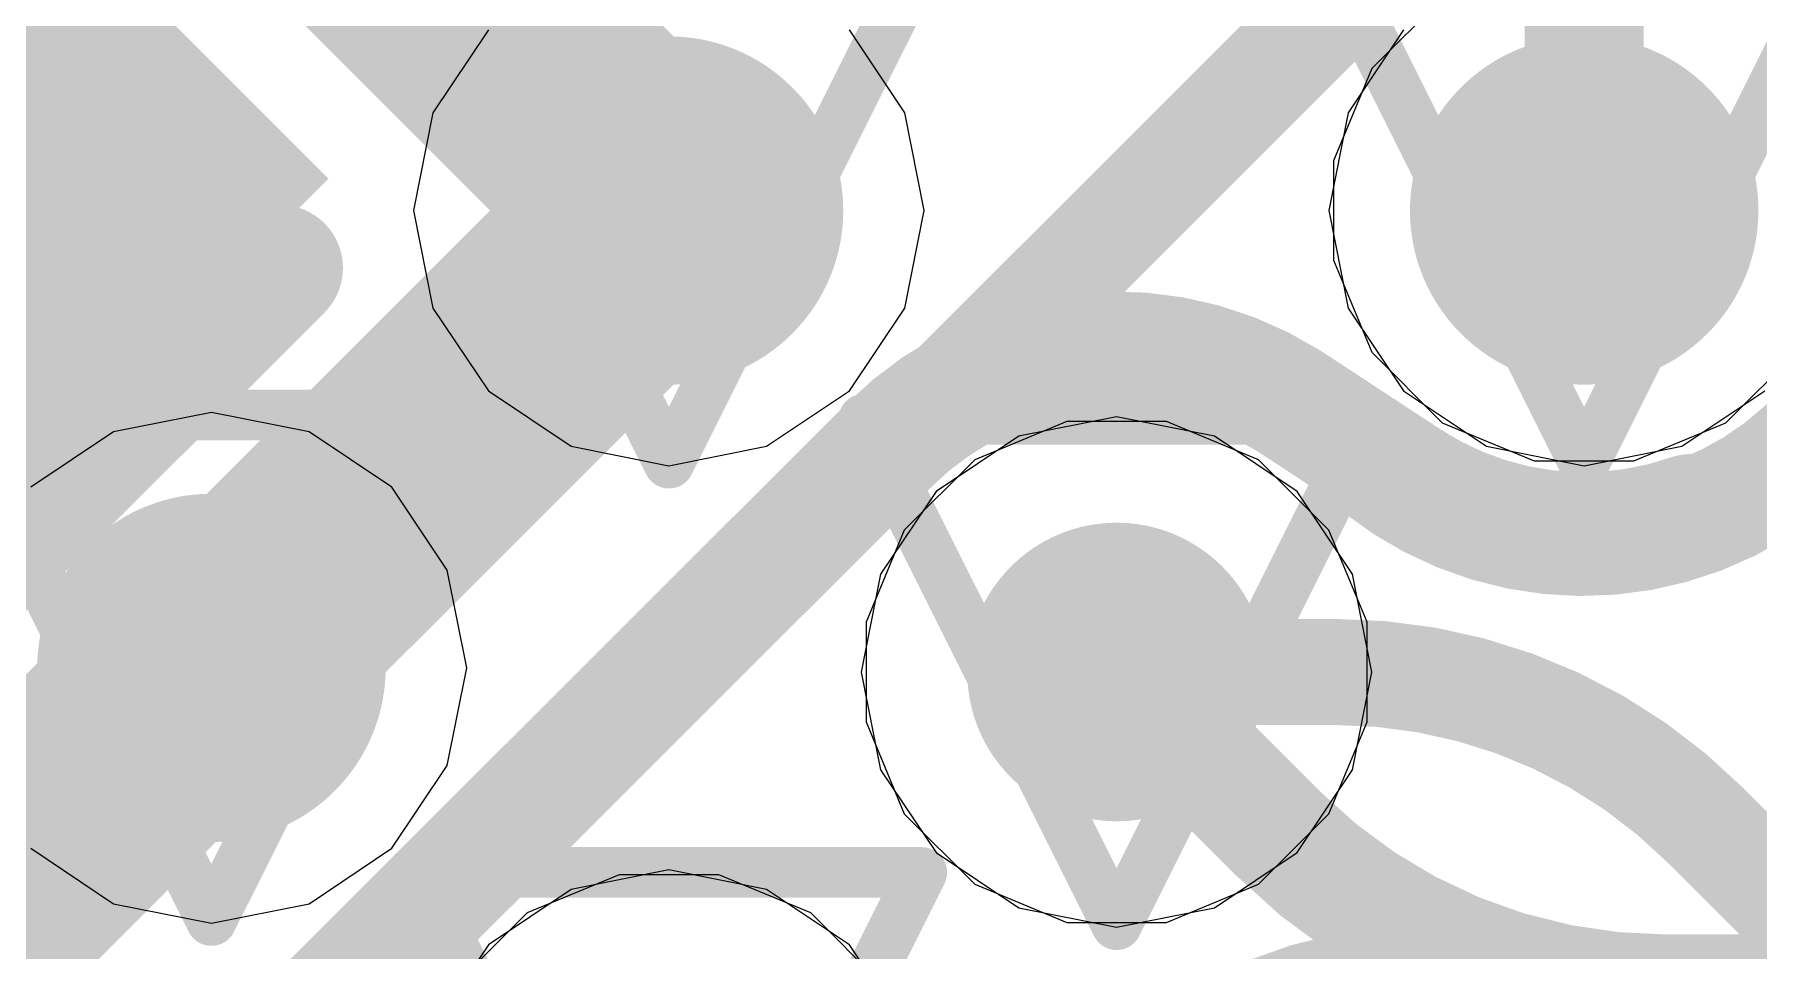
# Model space of a CAD drawing. Header units: inches. Extents: x -6 to 283, y -12 to 154.
# Drawn here: x 59.746 to 61.477, y 7.532 to 8.453 of the extents above; entities that cross this region are included whole.
import ezdxf

# ---------------------------------------------------------------- set-up
doc = ezdxf.new("R2010")
doc.units = ezdxf.units.IN
for name, color, linetype in [('Bottom Layer', 5, 'Continuous'), ('Bottom Overlay', 54, 'Continuous'), ('Bottom Paste', 16, 'Continuous'), ('Bottom Solder', 6, 'Continuous'), ('Drill Drawing', 1, 'Continuous'), ('GND-1', 16, 'Continuous'), ('GND-2', 90, 'Continuous'), ('GND-3', 216, 'Continuous'), ('GND-4', 54, 'Continuous'), ('PWR-1', 156, 'Continuous'), ('PWR-2', 130, 'Continuous'), ('Signal L1', 76, 'Continuous'), ('Signal L2', 6, 'Continuous'), ('Top Layer', 1, 'Continuous'), ('Top Paste', 8, 'Continuous'), ('Top Solder', 216, 'Continuous'), ('Via Holes', 16, 'Continuous')]:
    doc.layers.add(name, color=color, linetype=linetype)

# ---------------------------------------------------------------- blocks, each defined once
blk = doc.blocks.new('BGA_565_15_5_14_4__57')
at = {"layer": 'Top Layer'}
h = blk.add_hatch(color=1, dxfattribs=at)
edge = h.paths.add_edge_path()
edge.add_arc((-4.87499914, 4.87499914), 0.12499848, 0, 360)
h = blk.add_hatch(color=1, dxfattribs=at)
edge = h.paths.add_edge_path()
edge.add_arc((-4.22500044, 4.22500044), 0.12499848, 0, 360)
h = blk.add_hatch(color=1, dxfattribs=at)
edge = h.paths.add_edge_path()
edge.add_arc((-3.5749992, 4.22500044), 0.12499848, 0, 360)
at = {"layer": 'Top Paste'}
h = blk.add_hatch(color=8, dxfattribs=at)
edge = h.paths.add_edge_path()
edge.add_arc((-4.87499914, 4.87499914), 0.12499848, 0, 360)
h = blk.add_hatch(color=8, dxfattribs=at)
edge = h.paths.add_edge_path()
edge.add_arc((-4.22500044, 4.22500044), 0.12499848, 0, 360)
h = blk.add_hatch(color=8, dxfattribs=at)
edge = h.paths.add_edge_path()
edge.add_arc((-3.5749992, 4.22500044), 0.12499848, 0, 360)
at = {"layer": 'Top Solder'}
h = blk.add_hatch(color=216, dxfattribs=at)
edge = h.paths.add_edge_path()
edge.add_arc((-4.87499914, 4.87499914), 0.17499838, 0, 360)
h = blk.add_hatch(color=216, dxfattribs=at)
edge = h.paths.add_edge_path()
edge.add_arc((-4.22500044, 4.22500044), 0.17499838, 0, 360)
h = blk.add_hatch(color=216, dxfattribs=at)
edge = h.paths.add_edge_path()
edge.add_arc((-3.5749992, 4.22500044), 0.17499838, 0, 360)
blk = doc.blocks.new('C___0402_B_371')
at = {"layer": 'Bottom Layer'}
blk.add_hatch(color=5, dxfattribs=at).paths.add_polyline_path([(0.6985, 0.3175), (0.6985, -0.3175), (0.2413, -0.3175), (0.2412999999999999, 0.3175)])
at = {"layer": 'Bottom Paste'}
blk.add_hatch(color=16, dxfattribs=at).paths.add_polyline_path([(0.6985, 0.3175), (0.6985, -0.3175), (0.2413, -0.3175), (0.2412999999999999, 0.3175)])
at = {"layer": 'Bottom Solder'}
blk.add_hatch(color=6, dxfattribs=at).paths.add_polyline_path([(0.7584998799999999, 0.37749988), (0.7584998799999999, -0.37749988), (0.18130012, -0.37749988), (0.18130012, 0.37749988)])
at = {"layer": 'Bottom Overlay'}
blk.add_lwpolyline([(0.7874, 0.4064, 0.127, 0.127, 0), (0.2794, 0.4064, 0.127, 0.127, 0)], format="xyseb", dxfattribs=at)
blk.add_lwpolyline([(0.24765, 0.4064, 0.0635, 0.0635, 1), (0.31115, 0.4064, 0.0635, 0.0635, 1)], format="xyseb", close=True, dxfattribs=at)

msp = doc.modelspace()

# ---------------------------------------------------------------- hatches: boundary and pattern name
at = {"layer": 'Bottom Layer'}
h = msp.add_hatch(color=5, dxfattribs=at)
edge = h.paths.add_edge_path()
edge.add_arc((60.38287644, 8.2759804), 0.1499997, 0, 360)
h = msp.add_hatch(color=5, dxfattribs=at)
edge = h.paths.add_edge_path()
edge.add_arc((61.30211768, 8.2759804), 0.1499997, 0, 360)
h = msp.add_hatch(color=5, dxfattribs=at)
edge = h.paths.add_edge_path()
edge.add_arc((59.92325582, 7.81635978), 0.1499997, 0, 360)
h = msp.add_hatch(color=5, dxfattribs=at)
edge = h.paths.add_edge_path()
edge.add_arc((60.8325428, 7.812171319999999), 0.1499997, 0, 360)
at = {"layer": 'GND-1'}
h = msp.add_hatch(color=16, dxfattribs=at)
edge = h.paths.add_edge_path()
edge.add_arc((60.38287644, 8.2759804), 0.1499997, 0, 360)
h = msp.add_hatch(color=16, dxfattribs=at)
edge = h.paths.add_edge_path()
edge.add_arc((61.30211768, 8.2759804), 0.1499997, 0, 360)
h = msp.add_hatch(color=16, dxfattribs=at)
edge = h.paths.add_edge_path()
edge.add_arc((59.92325582, 7.81635978), 0.1499997, 0, 360)
h = msp.add_hatch(color=16, dxfattribs=at)
edge = h.paths.add_edge_path()
edge.add_arc((60.8325428, 7.812171319999999), 0.1499997, 0, 360)
at = {"layer": 'GND-2'}
h = msp.add_hatch(color=90, dxfattribs=at)
edge = h.paths.add_edge_path()
edge.add_arc((60.38287644, 8.2759804), 0.1499997, 0, 360)
h = msp.add_hatch(color=90, dxfattribs=at)
edge = h.paths.add_edge_path()
edge.add_arc((61.30211768, 8.2759804), 0.1499997, 0, 360)
h = msp.add_hatch(color=90, dxfattribs=at)
edge = h.paths.add_edge_path()
edge.add_arc((59.92325582, 7.81635978), 0.1499997, 0, 360)
h = msp.add_hatch(color=90, dxfattribs=at)
edge = h.paths.add_edge_path()
edge.add_arc((60.8325428, 7.812171319999999), 0.1499997, 0, 360)
at = {"layer": 'GND-3'}
h = msp.add_hatch(color=216, dxfattribs=at)
edge = h.paths.add_edge_path()
edge.add_arc((60.38287644, 8.2759804), 0.1499997, 0, 360)
h = msp.add_hatch(color=216, dxfattribs=at)
edge = h.paths.add_edge_path()
edge.add_arc((61.30211768, 8.2759804), 0.1499997, 0, 360)
h = msp.add_hatch(color=216, dxfattribs=at)
edge = h.paths.add_edge_path()
edge.add_arc((59.92325582, 7.81635978), 0.1499997, 0, 360)
h = msp.add_hatch(color=216, dxfattribs=at)
edge = h.paths.add_edge_path()
edge.add_arc((60.8325428, 7.812171319999999), 0.1499997, 0, 360)
at = {"layer": 'GND-4'}
h = msp.add_hatch(color=54, dxfattribs=at)
edge = h.paths.add_edge_path()
edge.add_arc((60.38287644, 8.2759804), 0.1499997, 0, 360)
h = msp.add_hatch(color=54, dxfattribs=at)
edge = h.paths.add_edge_path()
edge.add_arc((61.30211768, 8.2759804), 0.1499997, 0, 360)
h = msp.add_hatch(color=54, dxfattribs=at)
edge = h.paths.add_edge_path()
edge.add_arc((59.92325582, 7.81635978), 0.1499997, 0, 360)
h = msp.add_hatch(color=54, dxfattribs=at)
edge = h.paths.add_edge_path()
edge.add_arc((60.8325428, 7.812171319999999), 0.1499997, 0, 360)
at = {"layer": 'PWR-1'}
h = msp.add_hatch(color=156, dxfattribs=at)
edge = h.paths.add_edge_path()
edge.add_arc((60.38287644, 8.2759804), 0.1499997, 0, 360)
h = msp.add_hatch(color=156, dxfattribs=at)
edge = h.paths.add_edge_path()
edge.add_arc((61.30211768, 8.2759804), 0.1499997, 0, 360)
h = msp.add_hatch(color=156, dxfattribs=at)
edge = h.paths.add_edge_path()
edge.add_arc((59.92325582, 7.81635978), 0.1499997, 0, 360)
h = msp.add_hatch(color=156, dxfattribs=at)
edge = h.paths.add_edge_path()
edge.add_arc((60.8325428, 7.812171319999999), 0.1499997, 0, 360)
at = {"layer": 'PWR-2'}
h = msp.add_hatch(color=130, dxfattribs=at)
edge = h.paths.add_edge_path()
edge.add_arc((60.38287644, 8.2759804), 0.1499997, 0, 360)
h = msp.add_hatch(color=130, dxfattribs=at)
edge = h.paths.add_edge_path()
edge.add_arc((61.30211768, 8.2759804), 0.1499997, 0, 360)
h = msp.add_hatch(color=130, dxfattribs=at)
edge = h.paths.add_edge_path()
edge.add_arc((59.92325582, 7.81635978), 0.1499997, 0, 360)
h = msp.add_hatch(color=130, dxfattribs=at)
edge = h.paths.add_edge_path()
edge.add_arc((60.8325428, 7.812171319999999), 0.1499997, 0, 360)
at = {"layer": 'Signal L1'}
h = msp.add_hatch(color=76, dxfattribs=at)
edge = h.paths.add_edge_path()
edge.add_arc((60.38287644, 8.2759804), 0.1499997, 0, 360)
h = msp.add_hatch(color=76, dxfattribs=at)
edge = h.paths.add_edge_path()
edge.add_arc((61.30211768, 8.2759804), 0.1499997, 0, 360)
h = msp.add_hatch(color=76, dxfattribs=at)
edge = h.paths.add_edge_path()
edge.add_arc((59.92325582, 7.81635978), 0.1499997, 0, 360)
h = msp.add_hatch(color=76, dxfattribs=at)
edge = h.paths.add_edge_path()
edge.add_arc((60.8325428, 7.812171319999999), 0.1499997, 0, 360)
at = {"layer": 'Signal L2'}
h = msp.add_hatch(color=6, dxfattribs=at)
edge = h.paths.add_edge_path()
edge.add_arc((60.38287644, 8.2759804), 0.1499997, 0, 360)
h = msp.add_hatch(color=6, dxfattribs=at)
edge = h.paths.add_edge_path()
edge.add_arc((61.30211768, 8.2759804), 0.1499997, 0, 360)
h = msp.add_hatch(color=6, dxfattribs=at)
edge = h.paths.add_edge_path()
edge.add_arc((59.92325582, 7.81635978), 0.1499997, 0, 360)
h = msp.add_hatch(color=6, dxfattribs=at)
edge = h.paths.add_edge_path()
edge.add_arc((60.8325428, 7.812171319999999), 0.1499997, 0, 360)
at = {"layer": 'Top Layer'}
h = msp.add_hatch(color=1, dxfattribs=at)
edge = h.paths.add_edge_path()
edge.add_arc((60.38287644, 8.2759804), 0.1499997, 0, 360)
h = msp.add_hatch(color=1, dxfattribs=at)
edge = h.paths.add_edge_path()
edge.add_arc((61.30211768, 8.2759804), 0.1499997, 0, 360)
h = msp.add_hatch(color=1, dxfattribs=at)
edge = h.paths.add_edge_path()
edge.add_arc((59.92325582, 7.81635978), 0.1499997, 0, 360)
h = msp.add_hatch(color=1, dxfattribs=at)
edge = h.paths.add_edge_path()
edge.add_arc((60.8325428, 7.812171319999999), 0.1499997, 0, 360)
at = {"layer": 'Via Holes'}
h = msp.add_hatch(color=7, dxfattribs=at)
edge = h.paths.add_edge_path()
edge.add_arc((60.38287644, 8.2759804), 0.07499858, 0, 360)
h = msp.add_hatch(color=7, dxfattribs=at)
edge = h.paths.add_edge_path()
edge.add_arc((61.30211768, 8.2759804), 0.07499858, 0, 360)
h = msp.add_hatch(color=7, dxfattribs=at)
edge = h.paths.add_edge_path()
edge.add_arc((59.92325582, 7.81635978), 0.07499858, 0, 360)
h = msp.add_hatch(color=7, dxfattribs=at)
edge = h.paths.add_edge_path()
edge.add_arc((60.8325428, 7.812171319999999), 0.07499858, 0, 360)

# ---------------------------------------------------------------- linework, layer by layer
at = {"layer": 'Bottom Layer'}
msp.add_lwpolyline([(59.51692694, 6.945927179999999, 0.10668, 0.10668, 0), (61.09960348, 8.52860372, 0.10668, 0.10668, 0)], format="xyseb", dxfattribs=at)
at = {"layer": 'Drill Drawing'}
for points in [[(60.12887644, 8.5299804, 0.0508, 0.0508, 0), (60.38287644, 8.021980399999999, 0.0508, 0.0508, 0)], [(60.38287644, 8.021980399999999, 0.0508, 0.0508, 0), (60.63687644, 8.5299804, 0.0508, 0.0508, 0)], [(61.04811768, 8.5299804, 0.0508, 0.0508, 0), (61.30211768, 8.021980399999999, 0.0508, 0.0508, 0)], [(61.30211768, 8.021980399999999, 0.0508, 0.0508, 0), (61.55611768, 8.5299804, 0.0508, 0.0508, 0)], [(59.66925582, 8.070359779999999, 0.0508, 0.0508, 0), (60.17725582, 8.070359779999999, 0.0508, 0.0508, 0)], [(59.66925582, 8.070359779999999, 0.0508, 0.0508, 0), (59.92325582, 7.56235978, 0.0508, 0.0508, 0)], [(59.92325582, 7.56235978, 0.0508, 0.0508, 0), (60.17725582, 8.070359779999999, 0.0508, 0.0508, 0)], [(60.57854279999999, 8.06617132, 0.0508, 0.0508, 0), (61.0865428, 8.06617132, 0.0508, 0.0508, 0)], [(60.57854279999999, 8.06617132, 0.0508, 0.0508, 0), (60.8325428, 7.55817132, 0.0508, 0.0508, 0)], [(60.8325428, 7.55817132, 0.0508, 0.0508, 0), (61.0865428, 8.06617132, 0.0508, 0.0508, 0)], [(60.12887644, 7.61073916, 0.0508, 0.0508, 0), (60.63687644, 7.61073916, 0.0508, 0.0508, 0)], [(60.12887644, 7.61073916, 0.0508, 0.0508, 0), (60.38287644, 7.102739159999999, 0.0508, 0.0508, 0)], [(60.38287644, 7.102739159999999, 0.0508, 0.0508, 0), (60.63687644, 7.61073916, 0.0508, 0.0508, 0)]]:
    msp.add_lwpolyline(points, format="xyseb", dxfattribs=at)
for points in [[(60.16455581999999, 8.070359779999999, 0.0254, 0.0254, 1), (60.18995582, 8.070359779999999, 0.0254, 0.0254, 1)], [(60.16455581999999, 8.070359779999999, 0.0254, 0.0254, 1), (60.18995582, 8.070359779999999, 0.0254, 0.0254, 1)], [(60.5658428, 8.06617132, 0.0254, 0.0254, 1), (60.5912428, 8.06617132, 0.0254, 0.0254, 1)], [(60.5658428, 8.06617132, 0.0254, 0.0254, 1), (60.5912428, 8.06617132, 0.0254, 0.0254, 1)], [(61.07384279999999, 8.06617132, 0.0254, 0.0254, 1), (61.0992428, 8.06617132, 0.0254, 0.0254, 1)], [(61.07384279999999, 8.06617132, 0.0254, 0.0254, 1), (61.0992428, 8.06617132, 0.0254, 0.0254, 1)], [(60.37017644, 8.021980399999999, 0.0254, 0.0254, 1), (60.39557644, 8.021980399999999, 0.0254, 0.0254, 1)], [(60.37017644, 8.021980399999999, 0.0254, 0.0254, 1), (60.39557644, 8.021980399999999, 0.0254, 0.0254, 1)], [(61.28941768, 8.021980399999999, 0.0254, 0.0254, 1), (61.31481768, 8.021980399999999, 0.0254, 0.0254, 1)], [(61.28941768, 8.021980399999999, 0.0254, 0.0254, 1), (61.31481768, 8.021980399999999, 0.0254, 0.0254, 1)], [(60.11617644, 7.61073916, 0.0254, 0.0254, 1), (60.14157643999999, 7.61073916, 0.0254, 0.0254, 1)], [(60.11617644, 7.61073916, 0.0254, 0.0254, 1), (60.14157643999999, 7.61073916, 0.0254, 0.0254, 1)], [(60.62417644, 7.61073916, 0.0254, 0.0254, 1), (60.64957643999999, 7.61073916, 0.0254, 0.0254, 1)], [(60.62417644, 7.61073916, 0.0254, 0.0254, 1), (60.64957643999999, 7.61073916, 0.0254, 0.0254, 1)], [(59.91055582, 7.56235978, 0.0254, 0.0254, 1), (59.93595582, 7.56235978, 0.0254, 0.0254, 1)], [(59.91055582, 7.56235978, 0.0254, 0.0254, 1), (59.93595582, 7.56235978, 0.0254, 0.0254, 1)], [(60.8198428, 7.55817132, 0.0254, 0.0254, 1), (60.84524279999999, 7.55817132, 0.0254, 0.0254, 1)], [(60.8198428, 7.55817132, 0.0254, 0.0254, 1), (60.84524279999999, 7.55817132, 0.0254, 0.0254, 1)]]:
    msp.add_lwpolyline(points, format="xyseb", close=True, dxfattribs=at)
at = {"layer": 'GND-1'}
for p, q in [((61.15959828, 8.4892769), (61.08882118, 8.4184998)), ((61.08882118, 8.4184998), (61.05051798, 8.326026019999999)), ((61.05051798, 8.326026019999999), (61.05051798, 8.22593478)), ((61.05051798, 8.22593478), (61.08882118, 8.133461)), ((61.08882118, 8.133461), (61.15959828, 8.0626839)), ((61.44463707999999, 8.0626839), (61.51541417999999, 8.133461)), ((60.78249718, 8.063771019999999), (60.6900234, 8.02546782)), ((60.88258842, 8.063771019999999), (60.78249718, 8.063771019999999)), ((60.9750622, 8.02546782), (60.88258842, 8.063771019999999)), ((61.15959828, 8.0626839), (61.25207205999999, 8.0243807)), ((61.3521633, 8.0243807), (61.44463707999999, 8.0626839)), ((60.6900234, 8.02546782), (60.6192463, 7.954690719999999)), ((61.04583929999999, 7.954690719999999), (60.9750622, 8.02546782)), ((61.25207205999999, 8.0243807), (61.3521633, 8.0243807)), ((60.6192463, 7.954690719999999), (60.58094309999999, 7.862216939999999)), ((61.0841425, 7.862216939999999), (61.04583929999999, 7.954690719999999)), ((60.58094309999999, 7.862216939999999), (60.58094309999999, 7.7621257)), ((61.0841425, 7.7621257), (61.0841425, 7.862216939999999)), ((60.58094309999999, 7.7621257), (60.6192463, 7.66965192)), ((61.04583929999999, 7.66965192), (61.0841425, 7.7621257)), ((60.6192463, 7.66965192), (60.6900234, 7.59887482)), ((60.9750622, 7.59887482), (61.04583929999999, 7.66965192)), ((60.33283082, 7.60833886), (60.24035703999999, 7.570035659999999)), ((60.43292206, 7.60833886), (60.33283082, 7.60833886)), ((60.52539583999999, 7.570035659999999), (60.43292206, 7.60833886)), ((60.6900234, 7.59887482), (60.78249718, 7.560571619999999)), ((60.88258842, 7.560571619999999), (60.9750622, 7.59887482)), ((60.24035703999999, 7.570035659999999), (60.16957993999999, 7.49925856)), ((60.59617294, 7.49925856), (60.52539583999999, 7.570035659999999)), ((60.78249718, 7.560571619999999), (60.88258842, 7.560571619999999))]:
    msp.add_line(p, q, dxfattribs=at)
at = {"layer": 'GND-2'}
for p, q in [((61.15959828, 8.4892769), (61.08882118, 8.4184998)), ((61.08882118, 8.4184998), (61.05051798, 8.326026019999999)), ((61.05051798, 8.326026019999999), (61.05051798, 8.22593478)), ((61.05051798, 8.22593478), (61.08882118, 8.133461)), ((61.08882118, 8.133461), (61.15959828, 8.0626839)), ((61.44463707999999, 8.0626839), (61.51541417999999, 8.133461)), ((60.78249718, 8.063771019999999), (60.6900234, 8.02546782)), ((60.88258842, 8.063771019999999), (60.78249718, 8.063771019999999)), ((60.9750622, 8.02546782), (60.88258842, 8.063771019999999)), ((61.15959828, 8.0626839), (61.25207205999999, 8.0243807)), ((61.3521633, 8.0243807), (61.44463707999999, 8.0626839)), ((60.6900234, 8.02546782), (60.6192463, 7.954690719999999)), ((61.04583929999999, 7.954690719999999), (60.9750622, 8.02546782)), ((61.25207205999999, 8.0243807), (61.3521633, 8.0243807)), ((60.6192463, 7.954690719999999), (60.58094309999999, 7.862216939999999)), ((61.0841425, 7.862216939999999), (61.04583929999999, 7.954690719999999)), ((60.58094309999999, 7.862216939999999), (60.58094309999999, 7.7621257)), ((61.0841425, 7.7621257), (61.0841425, 7.862216939999999)), ((60.58094309999999, 7.7621257), (60.6192463, 7.66965192)), ((61.04583929999999, 7.66965192), (61.0841425, 7.7621257)), ((60.6192463, 7.66965192), (60.6900234, 7.59887482)), ((60.9750622, 7.59887482), (61.04583929999999, 7.66965192)), ((60.33283082, 7.60833886), (60.24035703999999, 7.570035659999999)), ((60.43292206, 7.60833886), (60.33283082, 7.60833886)), ((60.52539583999999, 7.570035659999999), (60.43292206, 7.60833886)), ((60.6900234, 7.59887482), (60.78249718, 7.560571619999999)), ((60.88258842, 7.560571619999999), (60.9750622, 7.59887482)), ((60.24035703999999, 7.570035659999999), (60.16957993999999, 7.49925856)), ((60.59617294, 7.49925856), (60.52539583999999, 7.570035659999999)), ((60.78249718, 7.560571619999999), (60.88258842, 7.560571619999999))]:
    msp.add_line(p, q, dxfattribs=at)
at = {"layer": 'GND-3'}
for p, q in [((61.15959828, 8.4892769), (61.08882118, 8.4184998)), ((61.08882118, 8.4184998), (61.05051798, 8.326026019999999)), ((61.05051798, 8.326026019999999), (61.05051798, 8.22593478)), ((61.05051798, 8.22593478), (61.08882118, 8.133461)), ((61.08882118, 8.133461), (61.15959828, 8.0626839)), ((61.44463707999999, 8.0626839), (61.51541417999999, 8.133461)), ((60.78249718, 8.063771019999999), (60.6900234, 8.02546782)), ((60.88258842, 8.063771019999999), (60.78249718, 8.063771019999999)), ((60.9750622, 8.02546782), (60.88258842, 8.063771019999999)), ((61.15959828, 8.0626839), (61.25207205999999, 8.0243807)), ((61.3521633, 8.0243807), (61.44463707999999, 8.0626839)), ((60.6900234, 8.02546782), (60.6192463, 7.954690719999999)), ((61.04583929999999, 7.954690719999999), (60.9750622, 8.02546782)), ((61.25207205999999, 8.0243807), (61.3521633, 8.0243807)), ((60.6192463, 7.954690719999999), (60.58094309999999, 7.862216939999999)), ((61.0841425, 7.862216939999999), (61.04583929999999, 7.954690719999999)), ((60.58094309999999, 7.862216939999999), (60.58094309999999, 7.7621257)), ((61.0841425, 7.7621257), (61.0841425, 7.862216939999999)), ((60.58094309999999, 7.7621257), (60.6192463, 7.66965192)), ((61.04583929999999, 7.66965192), (61.0841425, 7.7621257)), ((60.6192463, 7.66965192), (60.6900234, 7.59887482)), ((60.9750622, 7.59887482), (61.04583929999999, 7.66965192)), ((60.33283082, 7.60833886), (60.24035703999999, 7.570035659999999)), ((60.43292206, 7.60833886), (60.33283082, 7.60833886)), ((60.52539583999999, 7.570035659999999), (60.43292206, 7.60833886)), ((60.6900234, 7.59887482), (60.78249718, 7.560571619999999)), ((60.88258842, 7.560571619999999), (60.9750622, 7.59887482)), ((60.24035703999999, 7.570035659999999), (60.16957993999999, 7.49925856)), ((60.59617294, 7.49925856), (60.52539583999999, 7.570035659999999)), ((60.78249718, 7.560571619999999), (60.88258842, 7.560571619999999))]:
    msp.add_line(p, q, dxfattribs=at)
at = {"layer": 'GND-4'}
for p, q in [((61.15959828, 8.4892769), (61.08882118, 8.4184998)), ((61.08882118, 8.4184998), (61.05051798, 8.326026019999999)), ((61.05051798, 8.326026019999999), (61.05051798, 8.22593478)), ((61.05051798, 8.22593478), (61.08882118, 8.133461)), ((61.08882118, 8.133461), (61.15959828, 8.0626839)), ((61.44463707999999, 8.0626839), (61.51541417999999, 8.133461)), ((60.78249718, 8.063771019999999), (60.6900234, 8.02546782)), ((60.88258842, 8.063771019999999), (60.78249718, 8.063771019999999)), ((60.9750622, 8.02546782), (60.88258842, 8.063771019999999)), ((61.15959828, 8.0626839), (61.25207205999999, 8.0243807)), ((61.3521633, 8.0243807), (61.44463707999999, 8.0626839)), ((60.6900234, 8.02546782), (60.6192463, 7.954690719999999)), ((61.04583929999999, 7.954690719999999), (60.9750622, 8.02546782)), ((61.25207205999999, 8.0243807), (61.3521633, 8.0243807)), ((60.6192463, 7.954690719999999), (60.58094309999999, 7.862216939999999)), ((61.0841425, 7.862216939999999), (61.04583929999999, 7.954690719999999)), ((60.58094309999999, 7.862216939999999), (60.58094309999999, 7.7621257)), ((61.0841425, 7.7621257), (61.0841425, 7.862216939999999)), ((60.58094309999999, 7.7621257), (60.6192463, 7.66965192)), ((61.04583929999999, 7.66965192), (61.0841425, 7.7621257)), ((60.6192463, 7.66965192), (60.6900234, 7.59887482)), ((60.9750622, 7.59887482), (61.04583929999999, 7.66965192)), ((60.33283082, 7.60833886), (60.24035703999999, 7.570035659999999)), ((60.43292206, 7.60833886), (60.33283082, 7.60833886)), ((60.52539583999999, 7.570035659999999), (60.43292206, 7.60833886)), ((60.6900234, 7.59887482), (60.78249718, 7.560571619999999)), ((60.88258842, 7.560571619999999), (60.9750622, 7.59887482)), ((60.24035703999999, 7.570035659999999), (60.16957993999999, 7.49925856)), ((60.59617294, 7.49925856), (60.52539583999999, 7.570035659999999)), ((60.78249718, 7.560571619999999), (60.88258842, 7.560571619999999))]:
    msp.add_line(p, q, dxfattribs=at)
at = {"layer": 'PWR-1'}
for p, q in [((60.20148234, 8.4573745), (60.14587411999999, 8.37414886)), ((60.61987876, 8.37414886), (60.56427054, 8.4573745)), ((61.12072357999999, 8.4573745), (61.06511535999999, 8.37414886)), ((60.14587411999999, 8.37414886), (60.1263466, 8.2759804)), ((60.63940628, 8.2759804), (60.61987876, 8.37414886)), ((61.06511535999999, 8.37414886), (61.04558784, 8.2759804)), ((60.1263466, 8.2759804), (60.14587411999999, 8.17781194)), ((60.61987876, 8.17781194), (60.63940628, 8.2759804)), ((61.04558784, 8.2759804), (61.06511535999999, 8.17781194)), ((60.14587411999999, 8.17781194), (60.20148234, 8.0945863)), ((60.56427054, 8.0945863), (60.61987876, 8.17781194)), ((61.06511535999999, 8.17781194), (61.12072357999999, 8.0945863)), ((60.20148234, 8.0945863), (60.28470797999999, 8.03897808)), ((60.48104489999999, 8.03897808), (60.56427054, 8.0945863)), ((61.12072357999999, 8.0945863), (61.20394921999999, 8.03897808)), ((61.40028614, 8.03897808), (61.48351178, 8.0945863)), ((59.92325582, 8.07288962), (59.82508735999999, 8.0533621)), ((60.02142428, 8.0533621), (59.92325582, 8.07288962)), ((59.82508735999999, 8.0533621), (59.74186172, 7.997753879999999)), ((60.10464992, 7.997753879999999), (60.02142428, 8.0533621)), ((60.8325428, 8.06870116), (60.73437434, 8.04917364)), ((60.93071126, 8.04917364), (60.8325428, 8.06870116)), ((60.28470797999999, 8.03897808), (60.38287644, 8.01945056)), ((60.38287644, 8.01945056), (60.48104489999999, 8.03897808)), ((60.73437434, 8.04917364), (60.65114869999999, 7.99356542)), ((61.0139369, 7.99356542), (60.93071126, 8.04917364)), ((61.20394921999999, 8.03897808), (61.30211768, 8.01945056)), ((61.30211768, 8.01945056), (61.40028614, 8.03897808)), ((60.16025814, 7.914528239999999), (60.10464992, 7.997753879999999)), ((60.65114869999999, 7.99356542), (60.59554047999999, 7.910339779999999)), ((61.06954512, 7.910339779999999), (61.0139369, 7.99356542)), ((60.17978565999999, 7.81635978), (60.16025814, 7.914528239999999)), ((60.59554047999999, 7.910339779999999), (60.57601295999999, 7.812171319999999)), ((61.08907264, 7.812171319999999), (61.06954512, 7.910339779999999)), ((60.16025814, 7.71819132), (60.17978565999999, 7.81635978)), ((60.57601295999999, 7.812171319999999), (60.59554047999999, 7.71400286)), ((61.06954512, 7.71400286), (61.08907264, 7.812171319999999)), ((60.10464992, 7.63496568), (60.16025814, 7.71819132)), ((60.59554047999999, 7.71400286), (60.65114869999999, 7.630777219999999)), ((61.0139369, 7.630777219999999), (61.06954512, 7.71400286)), ((59.74186172, 7.63496568), (59.82508735999999, 7.57935746)), ((60.02142428, 7.57935746), (60.10464992, 7.63496568)), ((60.65114869999999, 7.630777219999999), (60.73437434, 7.575168999999999)), ((60.93071126, 7.575168999999999), (61.0139369, 7.630777219999999)), ((60.38287644, 7.613268999999999), (60.28470797999999, 7.59374148)), ((60.48104489999999, 7.59374148), (60.38287644, 7.613268999999999)), ((60.28470797999999, 7.59374148), (60.20148234, 7.53813326)), ((60.56427054, 7.53813326), (60.48104489999999, 7.59374148)), ((59.82508735999999, 7.57935746), (59.92325582, 7.559829939999999)), ((59.92325582, 7.559829939999999), (60.02142428, 7.57935746)), ((60.73437434, 7.575168999999999), (60.8325428, 7.55564148)), ((60.8325428, 7.55564148), (60.93071126, 7.575168999999999)), ((60.20148234, 7.53813326), (60.14587411999999, 7.454907619999999)), ((60.61987876, 7.454907619999999), (60.56427054, 7.53813326))]:
    msp.add_line(p, q, dxfattribs=at)
at = {"layer": 'PWR-2'}
for p, q in [((60.20148234, 8.4573745), (60.14587411999999, 8.37414886)), ((60.61987876, 8.37414886), (60.56427054, 8.4573745)), ((61.12072357999999, 8.4573745), (61.06511535999999, 8.37414886)), ((60.14587411999999, 8.37414886), (60.1263466, 8.2759804)), ((60.63940628, 8.2759804), (60.61987876, 8.37414886)), ((61.06511535999999, 8.37414886), (61.04558784, 8.2759804)), ((60.1263466, 8.2759804), (60.14587411999999, 8.17781194)), ((60.61987876, 8.17781194), (60.63940628, 8.2759804)), ((61.04558784, 8.2759804), (61.06511535999999, 8.17781194)), ((60.14587411999999, 8.17781194), (60.20148234, 8.0945863)), ((60.56427054, 8.0945863), (60.61987876, 8.17781194)), ((61.06511535999999, 8.17781194), (61.12072357999999, 8.0945863)), ((60.20148234, 8.0945863), (60.28470797999999, 8.03897808)), ((60.48104489999999, 8.03897808), (60.56427054, 8.0945863)), ((61.12072357999999, 8.0945863), (61.20394921999999, 8.03897808)), ((61.40028614, 8.03897808), (61.48351178, 8.0945863)), ((59.92325582, 8.07288962), (59.82508735999999, 8.0533621)), ((60.02142428, 8.0533621), (59.92325582, 8.07288962)), ((59.82508735999999, 8.0533621), (59.74186172, 7.997753879999999)), ((60.10464992, 7.997753879999999), (60.02142428, 8.0533621)), ((60.8325428, 8.06870116), (60.73437434, 8.04917364)), ((60.93071126, 8.04917364), (60.8325428, 8.06870116)), ((60.28470797999999, 8.03897808), (60.38287644, 8.01945056)), ((60.38287644, 8.01945056), (60.48104489999999, 8.03897808)), ((60.73437434, 8.04917364), (60.65114869999999, 7.99356542)), ((61.0139369, 7.99356542), (60.93071126, 8.04917364)), ((61.20394921999999, 8.03897808), (61.30211768, 8.01945056)), ((61.30211768, 8.01945056), (61.40028614, 8.03897808)), ((60.16025814, 7.914528239999999), (60.10464992, 7.997753879999999)), ((60.65114869999999, 7.99356542), (60.59554047999999, 7.910339779999999)), ((61.06954512, 7.910339779999999), (61.0139369, 7.99356542)), ((60.17978565999999, 7.81635978), (60.16025814, 7.914528239999999)), ((60.59554047999999, 7.910339779999999), (60.57601295999999, 7.812171319999999)), ((61.08907264, 7.812171319999999), (61.06954512, 7.910339779999999)), ((60.16025814, 7.71819132), (60.17978565999999, 7.81635978)), ((60.57601295999999, 7.812171319999999), (60.59554047999999, 7.71400286)), ((61.06954512, 7.71400286), (61.08907264, 7.812171319999999)), ((60.10464992, 7.63496568), (60.16025814, 7.71819132)), ((60.59554047999999, 7.71400286), (60.65114869999999, 7.630777219999999)), ((61.0139369, 7.630777219999999), (61.06954512, 7.71400286)), ((59.74186172, 7.63496568), (59.82508735999999, 7.57935746)), ((60.02142428, 7.57935746), (60.10464992, 7.63496568)), ((60.65114869999999, 7.630777219999999), (60.73437434, 7.575168999999999)), ((60.93071126, 7.575168999999999), (61.0139369, 7.630777219999999)), ((60.38287644, 7.613268999999999), (60.28470797999999, 7.59374148)), ((60.48104489999999, 7.59374148), (60.38287644, 7.613268999999999)), ((60.28470797999999, 7.59374148), (60.20148234, 7.53813326)), ((60.56427054, 7.53813326), (60.48104489999999, 7.59374148)), ((59.82508735999999, 7.57935746), (59.92325582, 7.559829939999999)), ((59.92325582, 7.559829939999999), (60.02142428, 7.57935746)), ((60.73437434, 7.575168999999999), (60.8325428, 7.55564148)), ((60.8325428, 7.55564148), (60.93071126, 7.575168999999999)), ((60.20148234, 7.53813326), (60.14587411999999, 7.454907619999999)), ((60.61987876, 7.454907619999999), (60.56427054, 7.53813326))]:
    msp.add_line(p, q, dxfattribs=at)
at = {"layer": 'Signal L1'}
for points in [[(60.88218709999999, 7.395184599999999, 0.11938, 0.11938, -0.1985931745549121), (61.12333469999999, 7.49489738, 0.11938, 0.11938, 0)], [(61.12333469999999, 7.49489738, 0.11938, 0.11938, -0.1985931745549935), (61.3644823, 7.395184599999999, 0.11938, 0.11938, 0)]]:
    msp.add_lwpolyline(points, format="xyseb", dxfattribs=at)
msp.add_lwpolyline([(61.0934897, 7.49489738, 0.05969, 0.05969, 1), (61.1531797, 7.49489738, 0.05969, 0.05969, 1)], format="xyseb", close=True, dxfattribs=at)
msp.add_lwpolyline([(61.0934897, 7.49489738, 0.05969, 0.05969, 1), (61.1531797, 7.49489738, 0.05969, 0.05969, 1)], format="xyseb", close=True, dxfattribs=at)
at = {"layer": 'Signal L2'}
for points in [[(61.52393841999999, 8.035447479999998, 0.11938, 0.11938, 0), (62.48095199999999, 8.99246106, 0.11938, 0.11938, 0)], [(61.30214054, 8.27600072, 0.11938, 0.11938, 0), (61.30214054, 8.57068136, 0.11938, 0.11938, 0)], [(60.6759772, 8.09436786, 0.11938, 0.11938, -0.2744536657234918), (61.00530598, 8.08475396, 0.11938, 0.11938, 0)], [(60.6046159, 8.0406367, 0.11938, 0.11938, -0.06953328333506169), (60.6759772, 8.09436786, 0.11938, 0.11938, 0)], [(61.00530598, 8.08475396, 0.11938, 0.11938, 0), (61.00584191999999, 8.084411059999999, 0.11938, 0.11938, 0)], [(61.00584191999999, 8.084411059999999, 0.11938, 0.11938, -0.003537824676271488), (61.00967732, 8.081932019999998, 0.11938, 0.11938, 0)], [(61.00967732, 8.081932019999998, 0.11938, 0.11938, 0), (61.07443716, 8.03940734, 0.11938, 0.11938, 0)], [(60.39647052, 7.83298408, 0.11938, 0.11938, 0), (60.6046159, 8.0406367, 0.11938, 0.11938, 0)], [(61.07443716, 8.03940734, 0.11938, 0.11938, 0), (61.12498062, 8.00621716, 0.11938, 0.11938, 0)], [(61.52329833999999, 8.03492678, 0.11938, 0.11938, -0.3964249505524549), (61.07443716, 8.03940734, 0.11938, 0.11938, 0)], [(61.40907199999999, 7.9714979, 0.11938, 0.11938, -0.2338349326856625), (61.12498315999999, 8.0062197, 0.11938, 0.11938, 0)], [(59.58999511999999, 7.02651122, 0.11938, 0.11938, 0), (60.39574916, 7.832265259999999, 0.11938, 0.11938, 0)], [(60.39574916, 7.832265259999999, 0.11938, 0.11938, -0.0001706533807783211), (60.39616571999999, 7.83268182, 0.11938, 0.11938, 0)], [(60.39616571999999, 7.83268182, 0.11938, 0.11938, -0.0001246799039479471), (60.39647052, 7.83298408, 0.11938, 0.11938, 0)], [(60.8325428, 7.812171319999999, 0.11938, 0.11938, 0), (60.99426968, 7.650444439999999, 0.11938, 0.11938, 0)], [(60.9947472, 7.64996692, 0.11938, 0.11938, -0.0003054532538862343), (60.99426968, 7.650444439999999, 0.11938, 0.11938, 0)], [(61.38470578, 7.4887201, 0.11938, 0.11938, -0.1985948478146414), (60.9947472, 7.64996692, 0.11938, 0.11938, 0)], [(61.38470578, 7.4887201, 0.11938, 0.11938, 0), (62.08941862, 7.4887201, 0.11938, 0.11938, 0)]]:
    msp.add_lwpolyline(points, format="xyseb", dxfattribs=at)
for points in [[(61.27229554, 8.27600072, 0.05969, 0.05969, 1), (61.33198554, 8.27600072, 0.05969, 0.05969, 1)], [(60.6461322, 8.09436786, 0.05969, 0.05969, 1), (60.7058222, 8.09436786, 0.05969, 0.05969, 1)], [(60.6461322, 8.09436786, 0.05969, 0.05969, 1), (60.7058222, 8.09436786, 0.05969, 0.05969, 1)], [(60.97546097999999, 8.08475396, 0.05969, 0.05969, 1), (61.03515098, 8.08475396, 0.05969, 0.05969, 1)], [(60.97546097999999, 8.08475396, 0.05969, 0.05969, 1), (61.03515098, 8.08475396, 0.05969, 0.05969, 1)], [(60.97599691999999, 8.084411059999999, 0.05969, 0.05969, 1), (61.03568692, 8.084411059999999, 0.05969, 0.05969, 1)], [(60.97599691999999, 8.084411059999999, 0.05969, 0.05969, 1), (61.03568692, 8.084411059999999, 0.05969, 0.05969, 1)], [(60.97983232, 8.081932019999998, 0.05969, 0.05969, 1), (61.03952232, 8.081932019999998, 0.05969, 0.05969, 1)], [(60.97983232, 8.081932019999998, 0.05969, 0.05969, 1), (61.03952232, 8.081932019999998, 0.05969, 0.05969, 1)], [(60.5747709, 8.0406367, 0.05969, 0.05969, 1), (60.63446089999999, 8.0406367, 0.05969, 0.05969, 1)], [(60.5747709, 8.0406367, 0.05969, 0.05969, 1), (60.63446089999999, 8.0406367, 0.05969, 0.05969, 1)], [(61.04459216, 8.03940734, 0.05969, 0.05969, 1), (61.10428216, 8.03940734, 0.05969, 0.05969, 1)], [(61.04459216, 8.03940734, 0.05969, 0.05969, 1), (61.10428216, 8.03940734, 0.05969, 0.05969, 1)], [(61.04459216, 8.03940734, 0.05969, 0.05969, 1), (61.10428216, 8.03940734, 0.05969, 0.05969, 1)], [(61.49345333999999, 8.03492678, 0.05969, 0.05969, 1), (61.55314333999999, 8.03492678, 0.05969, 0.05969, 1)], [(61.49409342, 8.035447479999998, 0.05969, 0.05969, 1), (61.55378341999999, 8.035447479999998, 0.05969, 0.05969, 1)], [(61.09513562, 8.00621716, 0.05969, 0.05969, 1), (61.15482562, 8.00621716, 0.05969, 0.05969, 1)], [(61.09513816, 8.0062197, 0.05969, 0.05969, 1), (61.15482816, 8.0062197, 0.05969, 0.05969, 1)], [(61.37922699999999, 7.9714979, 0.05969, 0.05969, 1), (61.438917, 7.9714979, 0.05969, 0.05969, 1)], [(60.36590416, 7.832265259999999, 0.05969, 0.05969, 1), (60.42559416, 7.832265259999999, 0.05969, 0.05969, 1)], [(60.36590416, 7.832265259999999, 0.05969, 0.05969, 1), (60.42559416, 7.832265259999999, 0.05969, 0.05969, 1)], [(60.36632072, 7.83268182, 0.05969, 0.05969, 1), (60.42601071999999, 7.83268182, 0.05969, 0.05969, 1)], [(60.36632072, 7.83268182, 0.05969, 0.05969, 1), (60.42601071999999, 7.83268182, 0.05969, 0.05969, 1)], [(60.36662551999999, 7.83298408, 0.05969, 0.05969, 1), (60.42631552, 7.83298408, 0.05969, 0.05969, 1)], [(60.36662551999999, 7.83298408, 0.05969, 0.05969, 1), (60.42631552, 7.83298408, 0.05969, 0.05969, 1)], [(60.80269779999999, 7.812171319999999, 0.05969, 0.05969, 1), (60.8623878, 7.812171319999999, 0.05969, 0.05969, 1)], [(60.96442467999999, 7.650444439999999, 0.05969, 0.05969, 1), (61.02411468, 7.650444439999999, 0.05969, 0.05969, 1)], [(60.96442467999999, 7.650444439999999, 0.05969, 0.05969, 1), (61.02411468, 7.650444439999999, 0.05969, 0.05969, 1)], [(60.96490219999999, 7.64996692, 0.05969, 0.05969, 1), (61.0245922, 7.64996692, 0.05969, 0.05969, 1)], [(60.96490219999999, 7.64996692, 0.05969, 0.05969, 1), (61.0245922, 7.64996692, 0.05969, 0.05969, 1)], [(61.35486078, 7.4887201, 0.05969, 0.05969, 1), (61.41455077999999, 7.4887201, 0.05969, 0.05969, 1)], [(61.35486078, 7.4887201, 0.05969, 0.05969, 1), (61.41455077999999, 7.4887201, 0.05969, 0.05969, 1)]]:
    msp.add_lwpolyline(points, format="xyseb", close=True, dxfattribs=at)
at = {"layer": 'Top Layer'}
for points in [[(60.92135136, 9.11616922, 0.127, 0.127, 0), (62.2685445, 7.76898116, 0.127, 0.127, 0)], [(59.92325582, 8.735601019999999, 0.254, 0.254, 0), (60.38287644, 8.2759804, 0.254, 0.254, 0)], [(59.92325582, 7.81635978, 0.254, 0.254, 0), (60.38287644, 8.2759804, 0.254, 0.254, 0)], [(59.4636352, 7.356739159999999, 0.254, 0.254, 0), (59.92243285999999, 7.815534279999999, 0.254, 0.254, 0)], [(60.8325428, 7.812171319999999, 0.10668, 0.10668, 0), (61.05243314, 7.812171319999999, 0.10668, 0.10668, 0)], [(61.05243568, 7.812171319999999, 0.10668, 0.10668, -0.1989128880211655), (61.4237913, 7.658348919999999, 0.10668, 0.10668, 0)], [(61.4237913, 7.658348919999999, 0.10668, 0.10668, 0), (62.00327451999999, 7.078865699999999, 0.10668, 0.10668, 0)]]:
    msp.add_lwpolyline(points, format="xyseb", dxfattribs=at)
for points in [[(60.31937644, 8.2759804, 0.127, 0.127, 1), (60.44637643999999, 8.2759804, 0.127, 0.127, 1)], [(60.31937644, 8.2759804, 0.127, 0.127, 1), (60.44637643999999, 8.2759804, 0.127, 0.127, 1)], [(59.85893286, 7.815534279999999, 0.127, 0.127, 1), (59.98593285999999, 7.815534279999999, 0.127, 0.127, 1)], [(59.85975581999999, 7.81635978, 0.127, 0.127, 1), (59.98675582, 7.81635978, 0.127, 0.127, 1)], [(60.8058728, 7.812171319999999, 0.05333999999999999, 0.05333999999999999, 1), (60.85921279999999, 7.812171319999999, 0.05333999999999999, 0.05333999999999999, 1)], [(61.02576314, 7.812171319999999, 0.05333999999999999, 0.05333999999999999, 1), (61.07910314, 7.812171319999999, 0.05333999999999999, 0.05333999999999999, 1)], [(61.02576568, 7.812171319999999, 0.05333999999999999, 0.05333999999999999, 1), (61.07910568, 7.812171319999999, 0.05333999999999999, 0.05333999999999999, 1)], [(61.39712129999999, 7.658348919999999, 0.05333999999999999, 0.05333999999999999, 1), (61.45046129999999, 7.658348919999999, 0.05333999999999999, 0.05333999999999999, 1)], [(61.39712129999999, 7.658348919999999, 0.05333999999999999, 0.05333999999999999, 1), (61.45046129999999, 7.658348919999999, 0.05333999999999999, 0.05333999999999999, 1)]]:
    msp.add_lwpolyline(points, format="xyseb", close=True, dxfattribs=at)

# ---------------------------------------------------------------- block references
at = {"rotation": 225}
for name, p in [('BGA_565_15_5_14_4__57', (54.40792014, 8.2759296)), ('C___0402_B_371', (59.90216112, 8.7031703))]:
    msp.add_blockref(name, p, dxfattribs=at)

doc.saveas('drawing.dxf')
